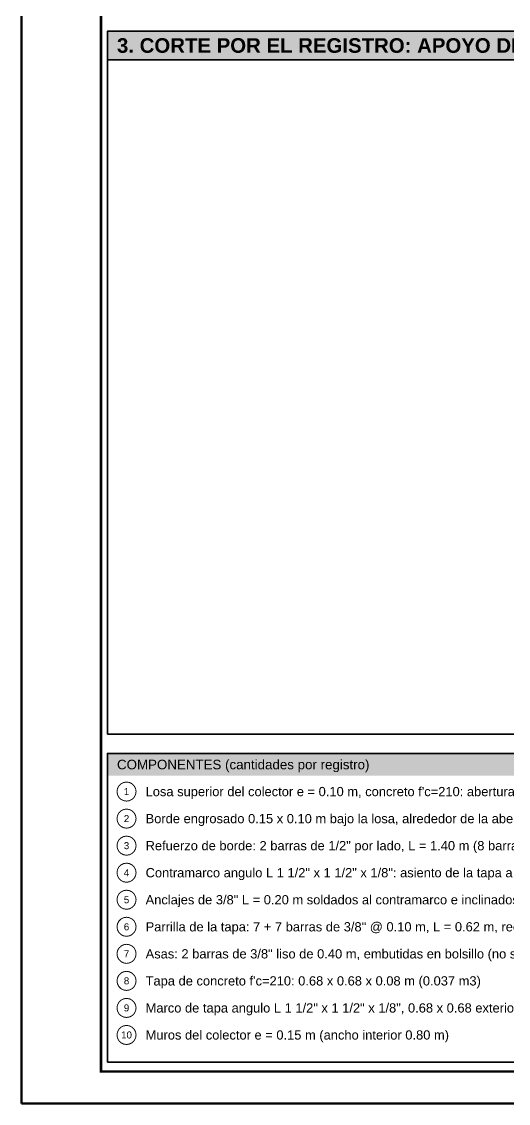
# Model space of a CAD drawing. Header units: metres. Extents: x 349021 to 349543, y 9281040 to 9281959.
# Drawn here: x 349200.98 to 349202.511, y 9281039.79 to 9281043.19 of the extents above; entities that cross this region are included whole.
import ezdxf
from ezdxf.enums import TextEntityAlignment as Align

# ---------------------------------------------------------------- set-up
doc = ezdxf.new("R2010")
doc.units = ezdxf.units.M
doc.header["$LTSCALE"] = 0.25
for name, color, linetype, lineweight, true_color in [('LLAMADAS-NUM', 30, 'CONTINUOUS', 25, 0xc05014), ('PANEL', 5, 'CONTINUOUS', 35, 0x1f4e79), ('TITULOS-BLANCO', 7, 'CONTINUOUS', 25, 0xffffff)]:
    doc.layers.add(name, color=color, linetype=linetype, lineweight=lineweight, true_color=true_color)
for name, color, linetype, lineweight in [('MARCO', 7, 'CONTINUOUS', 50), ('PANEL-FONDO', 5, 'CONTINUOUS', 13), ('TITULOS', 160, 'CONTINUOUS', 35)]:
    doc.layers.add(name, color=color, linetype=linetype, lineweight=lineweight)
doc.layers.add('TEXTOS', color=7, linetype='CONTINUOUS')
doc.styles.get("Standard").update_dxf_attribs({"font": 'arial.ttf'})
doc.styles.add('TITULOS', font='arialbd.ttf')

msp = doc.modelspace()

# ---------------------------------------------------------------- linework, layer by layer
at = {"layer": 'LLAMADAS-NUM', "const_width": 0.003}
for points in [[(349201.34, 9281040.77), (349201.3385, 9281040.7793), (349201.3343, 9281040.7876), (349201.3276, 9281040.7943), (349201.3193, 9281040.7985), (349201.31, 9281040.8), (349201.3007, 9281040.7985), (349201.2924, 9281040.7943), (349201.2857, 9281040.7876), (349201.2815, 9281040.7793), (349201.28, 9281040.77), (349201.2815, 9281040.7607), (349201.2857, 9281040.7524), (349201.2924, 9281040.7457), (349201.3007, 9281040.7415), (349201.31, 9281040.74), (349201.3193, 9281040.7415), (349201.3276, 9281040.7457), (349201.3343, 9281040.7524), (349201.3385, 9281040.7607)], [(349201.34, 9281040.685), (349201.3385, 9281040.6943), (349201.3343, 9281040.7026), (349201.3276, 9281040.7093), (349201.3193, 9281040.7135), (349201.31, 9281040.715), (349201.3007, 9281040.7135), (349201.2924, 9281040.7093), (349201.2857, 9281040.7026), (349201.2815, 9281040.6943), (349201.28, 9281040.685), (349201.2815, 9281040.6757), (349201.2857, 9281040.6674), (349201.2924, 9281040.6607), (349201.3007, 9281040.6565), (349201.31, 9281040.655), (349201.3193, 9281040.6565), (349201.3276, 9281040.6607), (349201.3343, 9281040.6674), (349201.3385, 9281040.6757)], [(349201.34, 9281040.6), (349201.3385, 9281040.6093), (349201.3343, 9281040.6176), (349201.3276, 9281040.6243), (349201.3193, 9281040.6285), (349201.31, 9281040.63), (349201.3007, 9281040.6285), (349201.2924, 9281040.6243), (349201.2857, 9281040.6176), (349201.2815, 9281040.6093), (349201.28, 9281040.6), (349201.2815, 9281040.5907), (349201.2857, 9281040.5824), (349201.2924, 9281040.5757), (349201.3007, 9281040.5715), (349201.31, 9281040.57), (349201.3193, 9281040.5715), (349201.3276, 9281040.5757), (349201.3343, 9281040.5824), (349201.3385, 9281040.5907)], [(349201.34, 9281040.515), (349201.3385, 9281040.5243), (349201.3343, 9281040.5326), (349201.3276, 9281040.5393), (349201.3193, 9281040.5435), (349201.31, 9281040.545), (349201.3007, 9281040.5435), (349201.2924, 9281040.5393), (349201.2857, 9281040.5326), (349201.2815, 9281040.5243), (349201.28, 9281040.515), (349201.2815, 9281040.5057), (349201.2857, 9281040.4974), (349201.2924, 9281040.4907), (349201.3007, 9281040.4865), (349201.31, 9281040.485), (349201.3193, 9281040.4865), (349201.3276, 9281040.4907), (349201.3343, 9281040.4974), (349201.3385, 9281040.5057)], [(349201.34, 9281040.43), (349201.3385, 9281040.4393), (349201.3343, 9281040.4476), (349201.3276, 9281040.4543), (349201.3193, 9281040.4585), (349201.31, 9281040.46), (349201.3007, 9281040.4585), (349201.2924, 9281040.4543), (349201.2857, 9281040.4476), (349201.2815, 9281040.4393), (349201.28, 9281040.43), (349201.2815, 9281040.4207), (349201.2857, 9281040.4124), (349201.2924, 9281040.4057), (349201.3007, 9281040.4015), (349201.31, 9281040.4), (349201.3193, 9281040.4015), (349201.3276, 9281040.4057), (349201.3343, 9281040.4124), (349201.3385, 9281040.4207)], [(349201.34, 9281040.345), (349201.3385, 9281040.3543), (349201.3343, 9281040.3626), (349201.3276, 9281040.3693), (349201.3193, 9281040.3735), (349201.31, 9281040.375), (349201.3007, 9281040.3735), (349201.2924, 9281040.3693), (349201.2857, 9281040.3626), (349201.2815, 9281040.3543), (349201.28, 9281040.345), (349201.2815, 9281040.3357), (349201.2857, 9281040.3274), (349201.2924, 9281040.3207), (349201.3007, 9281040.3165), (349201.31, 9281040.315), (349201.3193, 9281040.3165), (349201.3276, 9281040.3207), (349201.3343, 9281040.3274), (349201.3385, 9281040.3357)], [(349201.34, 9281040.26), (349201.3385, 9281040.2693), (349201.3343, 9281040.2776), (349201.3276, 9281040.2843), (349201.3193, 9281040.2885), (349201.31, 9281040.29), (349201.3007, 9281040.2885), (349201.2924, 9281040.2843), (349201.2857, 9281040.2776), (349201.2815, 9281040.2693), (349201.28, 9281040.26), (349201.2815, 9281040.2507), (349201.2857, 9281040.2424), (349201.2924, 9281040.2357), (349201.3007, 9281040.2315), (349201.31, 9281040.23), (349201.3193, 9281040.2315), (349201.3276, 9281040.2357), (349201.3343, 9281040.2424), (349201.3385, 9281040.2507)], [(349201.34, 9281040.175), (349201.3385, 9281040.1843), (349201.3343, 9281040.1926), (349201.3276, 9281040.1993), (349201.3193, 9281040.2035), (349201.31, 9281040.205), (349201.3007, 9281040.2035), (349201.2924, 9281040.1993), (349201.2857, 9281040.1926), (349201.2815, 9281040.1843), (349201.28, 9281040.175), (349201.2815, 9281040.1657), (349201.2857, 9281040.1574), (349201.2924, 9281040.1507), (349201.3007, 9281040.1465), (349201.31, 9281040.145), (349201.3193, 9281040.1465), (349201.3276, 9281040.1507), (349201.3343, 9281040.1574), (349201.3385, 9281040.1657)], [(349201.34, 9281040.09), (349201.3385, 9281040.0993), (349201.3343, 9281040.1076), (349201.3276, 9281040.1143), (349201.3193, 9281040.1185), (349201.31, 9281040.12), (349201.3007, 9281040.1185), (349201.2924, 9281040.1143), (349201.2857, 9281040.1076), (349201.2815, 9281040.0993), (349201.28, 9281040.09), (349201.2815, 9281040.0807), (349201.2857, 9281040.0724), (349201.2924, 9281040.0657), (349201.3007, 9281040.0615), (349201.31, 9281040.06), (349201.3193, 9281040.0615), (349201.3276, 9281040.0657), (349201.3343, 9281040.0724), (349201.3385, 9281040.0807)], [(349201.34, 9281040.005), (349201.3385, 9281040.0143), (349201.3343, 9281040.0226), (349201.3276, 9281040.0293), (349201.3193, 9281040.0335), (349201.31, 9281040.035), (349201.3007, 9281040.0335), (349201.2924, 9281040.0293), (349201.2857, 9281040.0226), (349201.2815, 9281040.0143), (349201.28, 9281040.005), (349201.2815, 9281039.9957), (349201.2857, 9281039.9874), (349201.2924, 9281039.9807), (349201.3007, 9281039.9765), (349201.31, 9281039.975), (349201.3193, 9281039.9765), (349201.3276, 9281039.9807), (349201.3343, 9281039.9874), (349201.3385, 9281039.9957)]]:
    msp.add_lwpolyline(points, close=True, dxfattribs=at)
at = {"layer": 'MARCO'}
msp.add_lwpolyline([(349200.98, 9281039.79), (349209.39, 9281039.79), (349209.39, 9281045.73), (349200.98, 9281045.73)], close=True, dxfattribs=at)
at = {"layer": 'MARCO', "const_width": 0.008}
msp.add_lwpolyline([(349201.23, 9281039.89), (349209.29, 9281039.89), (349209.29, 9281045.63), (349201.23, 9281045.63)], close=True, dxfattribs=at)
at = {"layer": 'PANEL'}
msp.add_line((349201.25, 9281043.07), (349205.24, 9281043.07), dxfattribs=at)
for points in [[(349201.25, 9281040.95), (349205.24, 9281040.95), (349205.24, 9281043.16), (349201.25, 9281043.16)], [(349201.25, 9281039.92), (349204.98, 9281039.92), (349204.98, 9281040.89), (349201.25, 9281040.89)]]:
    msp.add_lwpolyline(points, close=True, dxfattribs=at)
at = {"layer": 'PANEL-FONDO', "true_color": 0xebf1f8}
msp.add_solid([(349201.25, 9281043.07), (349205.24, 9281043.07), (349201.25, 9281043.16), (349205.24, 9281043.16)], dxfattribs=at)
at = {"layer": 'PANEL-FONDO', "true_color": 0x1f4e79}
msp.add_solid([(349201.25, 9281040.82), (349204.98, 9281040.82), (349201.25, 9281040.89), (349204.98, 9281040.89)], dxfattribs=at)

# ---------------------------------------------------------------- texts
at = {"layer": 'LLAMADAS-NUM'}
for s, p in [('1', (349201.31, 9281040.77)), ('2', (349201.31, 9281040.685)), ('3', (349201.31, 9281040.6)), ('4', (349201.31, 9281040.515)), ('5', (349201.31, 9281040.43)), ('6', (349201.31, 9281040.345)), ('7', (349201.31, 9281040.26)), ('8', (349201.31, 9281040.175)), ('9', (349201.31, 9281040.09)), ('10', (349201.31, 9281040.005))]:
    msp.add_text(s, height=0.022, dxfattribs=at).set_placement(p, align=Align.MIDDLE_CENTER)
at = {"layer": 'TEXTOS'}
for s, p in [("Losa superior del colector e = 0.10 m, concreto f'c=210: abertura 0.70 x 0.70 m en todo su espesor", (349201.37, 9281040.77)), ('Borde engrosado 0.15 x 0.10 m bajo la losa, alrededor de la abertura (0.045 m3)', (349201.37, 9281040.685)), ('Refuerzo de borde: 2 barras de 1/2" por lado, L = 1.40 m (8 barras, 11.1 kg); las transversales con ganchos de 0.19 m dentro de los muros', (349201.37, 9281040.6)), ('Contramarco angulo L 1 1/2" x 1 1/2" x 1/8": asiento de la tapa a 0.08 bajo el piso (2.80 m, 5.1 kg)', (349201.37, 9281040.515)), ('Anclajes de 3/8" L = 0.20 m soldados al contramarco e inclinados hacia la losa (8 und)', (349201.37, 9281040.43)), ('Parrilla de la tapa: 7 + 7 barras de 3/8" @ 0.10 m, L = 0.62 m, recubrimiento 2.5 cm (4.9 kg)', (349201.37, 9281040.345)), ('Asas: 2 barras de 3/8" liso de 0.40 m, embutidas en bolsillo (no sobresalen del piso)', (349201.37, 9281040.26)), ("Tapa de concreto f'c=210: 0.68 x 0.68 x 0.08 m (0.037 m3)", (349201.37, 9281040.175)), ('Marco de tapa angulo L 1 1/2" x 1 1/2" x 1/8", 0.68 x 0.68 exterior (2.72 m, 5.0 kg)', (349201.37, 9281040.09)), ('Muros del colector e = 0.15 m (ancho interior 0.80 m)', (349201.37, 9281040.005))]:
    msp.add_text(s, height=0.029025, dxfattribs=at).set_placement(p, align=Align.MIDDLE_LEFT)
at = {"layer": 'TITULOS', "style": 'TITULOS'}
msp.add_text('3. CORTE POR EL REGISTRO: APOYO DE LA TAPA Y REFUERZOS', height=0.0459, dxfattribs=at).set_placement((349201.28, 9281043.115), align=Align.MIDDLE_LEFT)
at = {"layer": 'TITULOS-BLANCO'}
msp.add_text('COMPONENTES (cantidades por registro)', height=0.03, dxfattribs=at).set_placement((349201.28, 9281040.855), align=Align.MIDDLE_LEFT)

doc.saveas('drawing.dxf')
